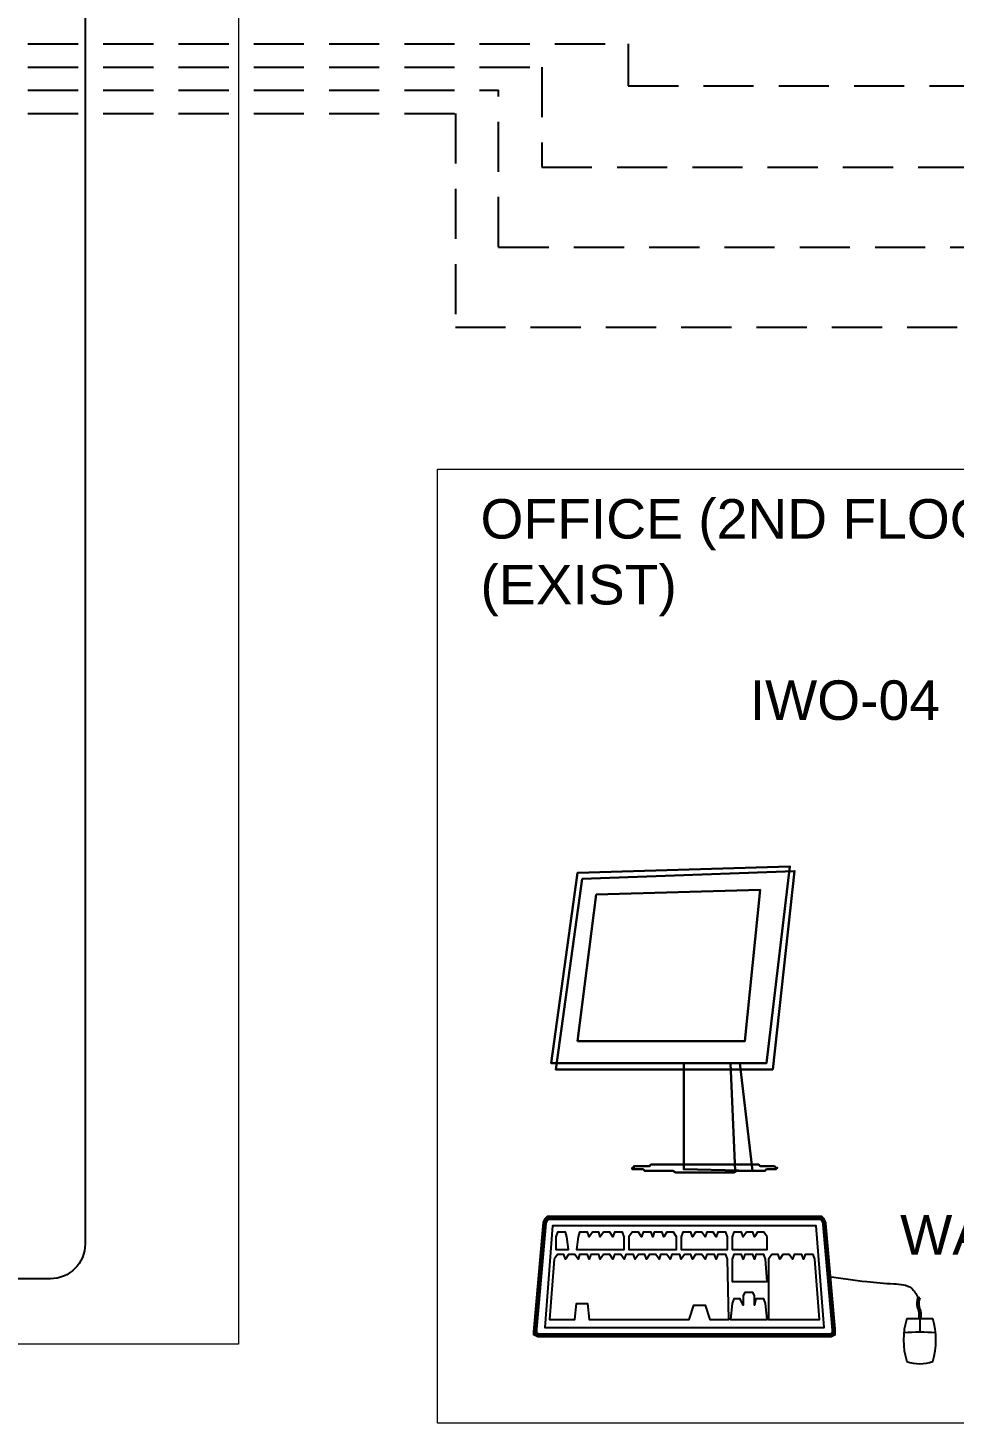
# Paper-space layout 'Sample Network Drawing - A1 Sheet' of a CAD drawing. Extents: x 49 to 806, y 22 to 564.
# Drawn here: x 295.8 to 354.4, y 305.9 to 394.2 of the extents above; entities that cross this region are included whole.
import ezdxf

# ---------------------------------------------------------------- set-up
doc = ezdxf.new("R2010")
doc.units = 0
doc.linetypes.add('HIDDEN2', pattern=[4.7625, 3.175, -1.5875])
for name, color, linetype, lineweight in [('G-ANNO-SYMB-EXST', 252, 'Continuous', 13), ('N-ANNO-TEXT-EXST', 252, 'Continuous', 18), ('N-CONT-PANL', 3, 'Continuous', 25), ('N-EQPM', 4, 'Continuous', 25), ('N-EQPM-EXST', 252, 'Continuous', 25), ('N-SGNL-ELEC', 4, 'HIDDEN2', 25)]:
    doc.layers.add(name, color=color, linetype=linetype, lineweight=lineweight)
doc.styles.add('_CGS_2-5_NOTES', font='arial.ttf', dxfattribs={"height": 2.5})

psp = doc.layouts.new('Sample Network Drawing - A1 Sheet')

# ---------------------------------------------------------------- linework, layer by layer
at = {"layer": 'G-ANNO-SYMB-EXST', "ltscale": 10}
for points in [[(244.494, 472.347), (309.156, 472.347), (309.156, 310.871), (244.494, 310.871)], [(321.726, 366.232), (472.061, 366.232), (472.061, 305.873), (321.726, 305.873)]]:
    psp.add_lwpolyline(points, close=True, dxfattribs=at)
at = {"layer": 'N-CONT-PANL', "ltscale": 10}
psp.add_lwpolyline([(256.401, 411.549), (297.249, 411.549, -0.414214), (299.437, 409.361), (299.437, 317.194, -0.414214), (297.249, 315.006), (256.401, 315.006, -0.414214), (254.214, 317.194), (254.214, 409.361, -0.414214)], format="xyb", close=True, dxfattribs=at)
at = {"layer": 'N-EQPM', "lineweight": 0}
psp.add_lwpolyline([(330.593, 330.034), (331.778, 339.319), (342.151, 339.616), (341.163, 330.034), (330.593, 330.034), (330.593, 330.034)], dxfattribs=at)
at = {"layer": 'N-EQPM-EXST', "linetype": 'Continuous'}
for p, q in [((352.238, 313.808), (352.112, 313.815)), ((352.08, 313.203), (352.184, 312.954)), ((352.308, 312.978), (352.208, 313.221)), ((351.418, 312.501), (353.062, 312.501)), ((352.184, 312.502), (352.308, 312.502)), ((352.236, 312.496), (352.236, 311.626))]:
    psp.add_line(p, q, dxfattribs=at)
at = {"layer": 'N-EQPM-EXST', "lineweight": 30}
for points in [[(328.913, 328.651), (330.593, 340.702), (344.028, 341.098), (342.546, 328.651), (328.913, 328.651), (328.913, 328.651)], [(328.913, 328.651), (330.593, 340.702), (344.028, 341.098), (342.546, 328.651), (328.913, 328.651)], [(329.21, 328.255), (330.889, 340.307), (344.324, 340.801), (342.941, 328.255), (329.21, 328.255), (329.21, 328.255)], [(329.21, 328.255), (330.889, 340.307), (344.324, 340.801), (342.941, 328.255), (329.21, 328.255)], [(330.593, 330.034), (331.778, 339.319), (342.151, 339.616), (341.163, 330.034), (330.593, 330.034)], [(337.31, 328.651), (337.31, 321.933), (341.657, 321.834), (340.866, 328.651), (337.31, 328.651), (337.31, 328.651)], [(337.31, 328.651), (337.31, 321.933), (341.657, 321.834), (340.866, 328.651), (337.31, 328.651)], [(340.57, 321.834), (341.657, 321.834), (340.866, 328.651), (340.274, 328.651), (340.57, 321.834), (340.57, 321.834)], [(340.57, 321.834), (341.657, 321.834), (340.866, 328.651), (340.274, 328.651), (340.57, 321.834)], [(343.237, 322.032), (343.237, 322.032), (343.237, 322.032), (343.138, 322.032), (343.138, 322.032), (343.04, 322.131), (343.04, 322.131), (342.941, 322.131), (342.842, 322.131), (342.743, 322.131), (342.645, 322.131), (342.546, 322.131), (342.447, 322.131), (342.348, 322.131), (342.151, 322.131), (342.052, 322.23), (341.854, 322.23), (341.755, 322.23), (341.558, 322.23), (341.36, 322.23), (341.163, 322.23), (341.064, 322.23), (340.866, 322.23), (340.669, 322.23), (340.471, 322.23), (340.175, 322.23), (339.977, 322.23), (339.78, 322.23), (339.582, 322.23), (339.286, 322.23), (339.088, 322.23), (338.891, 322.23), (338.594, 322.23), (338.397, 322.23), (338.199, 322.23), (337.903, 322.23), (337.705, 322.23), (337.508, 322.23), (337.31, 322.23), (337.014, 322.23), (336.816, 322.23), (336.619, 322.23), (336.421, 322.23), (336.223, 322.23), (336.026, 322.23), (335.927, 322.23), (335.73, 322.23), (335.532, 322.23), (335.433, 322.23), (335.236, 322.23), (335.137, 322.131), (334.939, 322.131), (334.841, 322.131), (334.742, 322.131), (334.544, 322.131), (334.445, 322.131), (334.445, 322.131), (334.347, 322.131), (334.248, 322.131), (334.149, 322.131), (334.149, 322.032), (334.05, 322.032), (334.05, 322.032), (334.05, 322.032), (334.05, 322.032), (334.05, 322.032), (334.05, 322.032), (334.05, 321.933), (334.149, 321.933), (334.149, 321.933), (334.248, 321.933), (334.347, 321.933), (334.445, 321.933), (334.445, 321.933), (334.544, 321.933), (334.742, 321.933), (334.841, 321.834), (334.939, 321.834), (335.038, 321.834), (335.236, 321.834), (335.433, 321.834), (335.532, 321.834), (335.73, 321.834), (335.927, 321.834), (336.026, 321.834), (336.223, 321.834), (336.421, 321.834), (336.619, 321.834), (336.816, 321.736), (337.014, 321.736), (337.31, 321.736), (337.508, 321.736), (337.705, 321.736), (337.903, 321.736), (338.199, 321.736), (338.397, 321.736), (338.594, 321.736), (338.891, 321.736), (339.088, 321.736), (339.286, 321.736), (339.582, 321.736), (339.78, 321.736), (339.977, 321.736), (340.175, 321.736), (340.471, 321.736), (340.669, 321.834), (340.866, 321.834), (341.064, 321.834), (341.163, 321.834), (341.36, 321.834), (341.558, 321.834), (341.755, 321.834), (341.854, 321.834), (342.052, 321.834), (342.151, 321.834), (342.348, 321.834), (342.447, 321.834), (342.546, 321.933), (342.645, 321.933), (342.743, 321.933), (342.842, 321.933), (342.941, 321.933), (343.04, 321.933), (343.04, 321.933), (343.138, 321.933), (343.138, 321.933), (343.237, 322.032), (343.237, 322.032), (343.237, 322.032), (343.237, 322.032)], [(343.237, 322.032), (343.237, 322.032), (343.237, 322.032), (343.138, 322.032), (343.138, 322.032), (343.04, 322.131), (343.04, 322.131), (342.941, 322.131), (342.842, 322.131), (342.743, 322.131), (342.645, 322.131), (342.546, 322.131), (342.447, 322.131), (342.348, 322.131), (342.151, 322.131), (342.052, 322.23), (341.854, 322.23), (341.755, 322.23), (341.558, 322.23), (341.36, 322.23), (341.163, 322.23), (341.064, 322.23), (340.866, 322.23), (340.669, 322.23), (340.471, 322.23), (340.175, 322.23), (339.977, 322.23), (339.78, 322.23), (339.582, 322.23), (339.286, 322.23), (339.088, 322.23), (338.891, 322.23), (338.594, 322.23), (338.397, 322.23), (338.199, 322.23), (337.903, 322.23), (337.705, 322.23), (337.508, 322.23), (337.31, 322.23), (337.014, 322.23), (336.816, 322.23), (336.619, 322.23), (336.421, 322.23), (336.223, 322.23), (336.026, 322.23), (335.927, 322.23), (335.73, 322.23), (335.532, 322.23), (335.433, 322.23), (335.236, 322.23), (335.137, 322.131), (334.939, 322.131), (334.841, 322.131), (334.742, 322.131), (334.544, 322.131), (334.445, 322.131), (334.445, 322.131), (334.347, 322.131), (334.248, 322.131), (334.149, 322.131), (334.149, 322.032), (334.05, 322.032), (334.05, 322.032), (334.05, 322.032), (334.05, 322.032), (334.05, 322.032), (334.05, 322.032), (334.05, 321.933), (334.149, 321.933), (334.149, 321.933), (334.248, 321.933), (334.347, 321.933), (334.445, 321.933), (334.445, 321.933), (334.544, 321.933), (334.742, 321.933), (334.841, 321.834), (334.939, 321.834), (335.038, 321.834), (335.236, 321.834), (335.433, 321.834), (335.532, 321.834), (335.73, 321.834), (335.927, 321.834), (336.026, 321.834), (336.223, 321.834), (336.421, 321.834), (336.619, 321.834), (336.816, 321.736), (337.014, 321.736), (337.31, 321.736), (337.508, 321.736), (337.705, 321.736), (337.903, 321.736), (338.199, 321.736), (338.397, 321.736), (338.594, 321.736), (338.891, 321.736), (339.088, 321.736), (339.286, 321.736), (339.582, 321.736), (339.78, 321.736), (339.977, 321.736), (340.175, 321.736), (340.471, 321.736), (340.669, 321.834), (340.866, 321.834), (341.064, 321.834), (341.163, 321.834), (341.36, 321.834), (341.558, 321.834), (341.755, 321.834), (341.854, 321.834), (342.052, 321.834), (342.151, 321.834), (342.348, 321.834), (342.447, 321.834), (342.546, 321.933), (342.645, 321.933), (342.743, 321.933), (342.842, 321.933), (342.941, 321.933), (343.04, 321.933), (343.04, 321.933), (343.138, 321.933), (343.138, 321.933), (343.237, 322.032), (343.237, 322.032), (343.237, 322.032)]]:
    psp.add_lwpolyline(points, dxfattribs=at)
at = {"layer": 'N-EQPM-EXST', "ltscale": 3, "const_width": 0.301}
psp.add_lwpolyline([(345.994, 318.861), (328.715, 318.861), (328.614, 318.761), (328.514, 318.56), (327.911, 311.729), (327.911, 311.528), (328.112, 311.427), (346.597, 311.427), (346.798, 311.528), (346.798, 311.729), (346.195, 318.56), (346.095, 318.761), (345.994, 318.861), (345.994, 318.861)], dxfattribs=at)
at = {"layer": 'N-EQPM-EXST', "ltscale": 3}
for points in [[(328.514, 311.93), (346.195, 311.93), (345.693, 318.359), (329.016, 318.359), (328.514, 311.93), (328.514, 311.93)], [(330.021, 316.852), (329.92, 317.656), (329.92, 317.656), (329.82, 317.957), (329.318, 317.957), (329.217, 317.656), (329.217, 316.852), (330.021, 316.852), (330.021, 316.852)], [(332.834, 317.656), (332.633, 317.957), (332.231, 317.957), (332.03, 317.656), (331.93, 317.957), (331.528, 317.957), (331.327, 317.656), (331.226, 317.957), (330.724, 317.957), (330.624, 317.656), (330.523, 316.852), (333.537, 316.852), (333.537, 317.656), (333.437, 317.957), (332.934, 317.957), (332.834, 317.656), (332.834, 317.656)], [(336.049, 317.656), (335.948, 317.957), (335.446, 317.957), (335.345, 317.656), (335.245, 317.957), (334.743, 317.957), (334.642, 317.656), (334.441, 317.957), (334.039, 317.957), (333.838, 317.656), (333.838, 316.852), (336.852, 316.852), (336.852, 317.656), (336.651, 317.957), (336.249, 317.957), (336.049, 317.656), (336.049, 317.656)], [(339.364, 317.656), (339.163, 317.957), (338.761, 317.957), (338.661, 317.656), (338.46, 317.957), (338.058, 317.957), (337.857, 317.656), (337.756, 317.957), (337.254, 317.957), (337.154, 317.656), (337.154, 316.852), (340.067, 316.852), (340.067, 317.656), (339.967, 317.957), (339.464, 317.957), (339.364, 317.656), (339.364, 317.656)], [(342.579, 317.656), (342.378, 317.957), (341.976, 317.957), (341.775, 317.656), (341.674, 317.957), (341.273, 317.957), (341.072, 317.656), (340.971, 317.957), (340.469, 317.957), (340.368, 317.656), (340.368, 316.852), (342.579, 316.852), (342.579, 317.656), (342.579, 317.656)], [(329.117, 316.249), (328.815, 312.432), (330.423, 312.432), (330.523, 313.436), (331.226, 313.436), (331.327, 312.432), (337.656, 312.432), (337.957, 313.336), (338.661, 313.336), (338.962, 312.432), (340.167, 312.432), (340.067, 316.249), (339.967, 316.551), (339.464, 316.551), (339.364, 316.249), (339.263, 316.551), (338.761, 316.551), (338.661, 316.249), (338.46, 316.551), (338.058, 316.551), (337.857, 316.249), (337.756, 316.551), (337.355, 316.551), (337.154, 316.249), (337.053, 316.551), (336.551, 316.551), (336.45, 316.249), (336.249, 316.551), (335.848, 316.551), (335.747, 316.249), (335.546, 316.551), (335.144, 316.551), (334.943, 316.249), (334.843, 316.551), (334.441, 316.551), (334.24, 316.249), (334.14, 316.551), (333.637, 316.551), (333.537, 316.249), (333.336, 316.551), (332.934, 316.551), (332.834, 316.249), (332.633, 316.551), (332.231, 316.551), (332.03, 316.249), (331.93, 316.551), (331.427, 316.551), (331.327, 316.249), (331.226, 316.551), (330.724, 316.551), (330.624, 316.249), (330.423, 316.551), (330.021, 316.551), (329.82, 316.249), (329.719, 316.551), (329.318, 316.551), (329.117, 316.249), (329.117, 316.249)], [(342.478, 316.249), (342.378, 316.551), (341.875, 316.551), (341.775, 316.249), (341.674, 316.551), (341.172, 316.551), (341.072, 316.249), (340.971, 316.551), (340.469, 316.551), (340.368, 316.249), (340.368, 314.843), (342.579, 314.843), (342.478, 316.249), (342.478, 316.249)], [(344.889, 316.249), (344.789, 316.551), (344.286, 316.551), (344.186, 316.249), (343.985, 316.551), (343.583, 316.551), (343.382, 316.249), (343.282, 316.551), (342.88, 316.551), (342.679, 316.249), (342.679, 312.432), (345.894, 312.432), (345.592, 316.249), (345.492, 316.551), (344.99, 316.551), (344.889, 316.249), (344.889, 316.249)], [(342.478, 313.436), (342.378, 313.738), (341.875, 313.738), (341.775, 313.336), (341.775, 313.939), (341.674, 314.14), (341.172, 314.14), (341.072, 313.939), (341.072, 313.336), (340.871, 313.738), (340.469, 313.738), (340.368, 313.436), (340.268, 312.432), (342.579, 312.432), (342.478, 313.436), (342.478, 313.436)]]:
    psp.add_lwpolyline(points, dxfattribs=at)
at = {"layer": 'N-EQPM-EXST', "linetype": 'Continuous'}
for centre, major_axis, start_param, end_param in [((353.535, 313.455), (1.485, 0), -3.43161, -2.940407), ((353.372, 313.472), (1.201, 0), 2.80575, 3.390534), ((350.586, 312.728), (1.62, 0), -0.165272, 0.165272), ((350.817, 312.74), (1.518, 0), -0.185939, 0.185939), ((357.511, 311.137), (6.302, 0), 2.883674, 3.399511), ((346.717, 311.137), (6.545, 0), -0.248101, 0.248101), ((352.24, 302.016), (11.318, 0), 1.482499, 1.659094), ((352.24, 311.403), (2.089, 0), -1.974968, -1.166625)]:
    psp.add_ellipse(centre, major_axis=major_axis, ratio=0.848743, start_param=start_param, end_param=end_param, dxfattribs=at)
at = {"layer": 'N-EQPM-EXST'}
psp.add_spline([(346.497, 315.144), (348.887, 314.826), (350.598, 314.687), (351.708, 314.41), (352.112, 313.815)], degree=3, dxfattribs=at)
at = {"layer": 'N-SGNL-ELEC'}
for p, q in [((295.825, 393.142), (333.794, 393.142)), ((333.794, 393.142), (333.794, 390.503)), ((295.825, 391.675), (328.328, 391.675)), ((328.328, 391.675), (328.328, 385.343)), ((333.794, 390.503), (537.364, 390.503)), ((295.825, 390.209), (325.596, 390.209)), ((325.596, 380.285), (325.596, 390.209)), ((295.825, 388.743), (322.863, 388.743)), ((322.863, 388.743), (322.863, 375.227)), ((328.328, 385.343), (534.175, 385.343)), ((325.596, 380.285), (530.986, 380.285)), ((322.863, 375.227), (502.755, 375.227))]:
    psp.add_line(p, q, dxfattribs=at)

# ---------------------------------------------------------------- texts
at = {"layer": 'N-ANNO-TEXT-EXST', "char_height": 2.5, "style": '_CGS_2-5_NOTES'}
for s, insert, width, attachment_point in [('OFFICE (2ND FLOOR) (EXIST)', (324.454, 364.342), 36.61438, 1), ('IWO-04', (341.486, 352.87), 25.6802, 1), ('WANSUP01', (360.606, 319.034), 25.6802, 2)]:
    psp.add_mtext(s, dxfattribs=dict(at, insert=insert, width=width, attachment_point=attachment_point))

doc.saveas('drawing.dxf')
